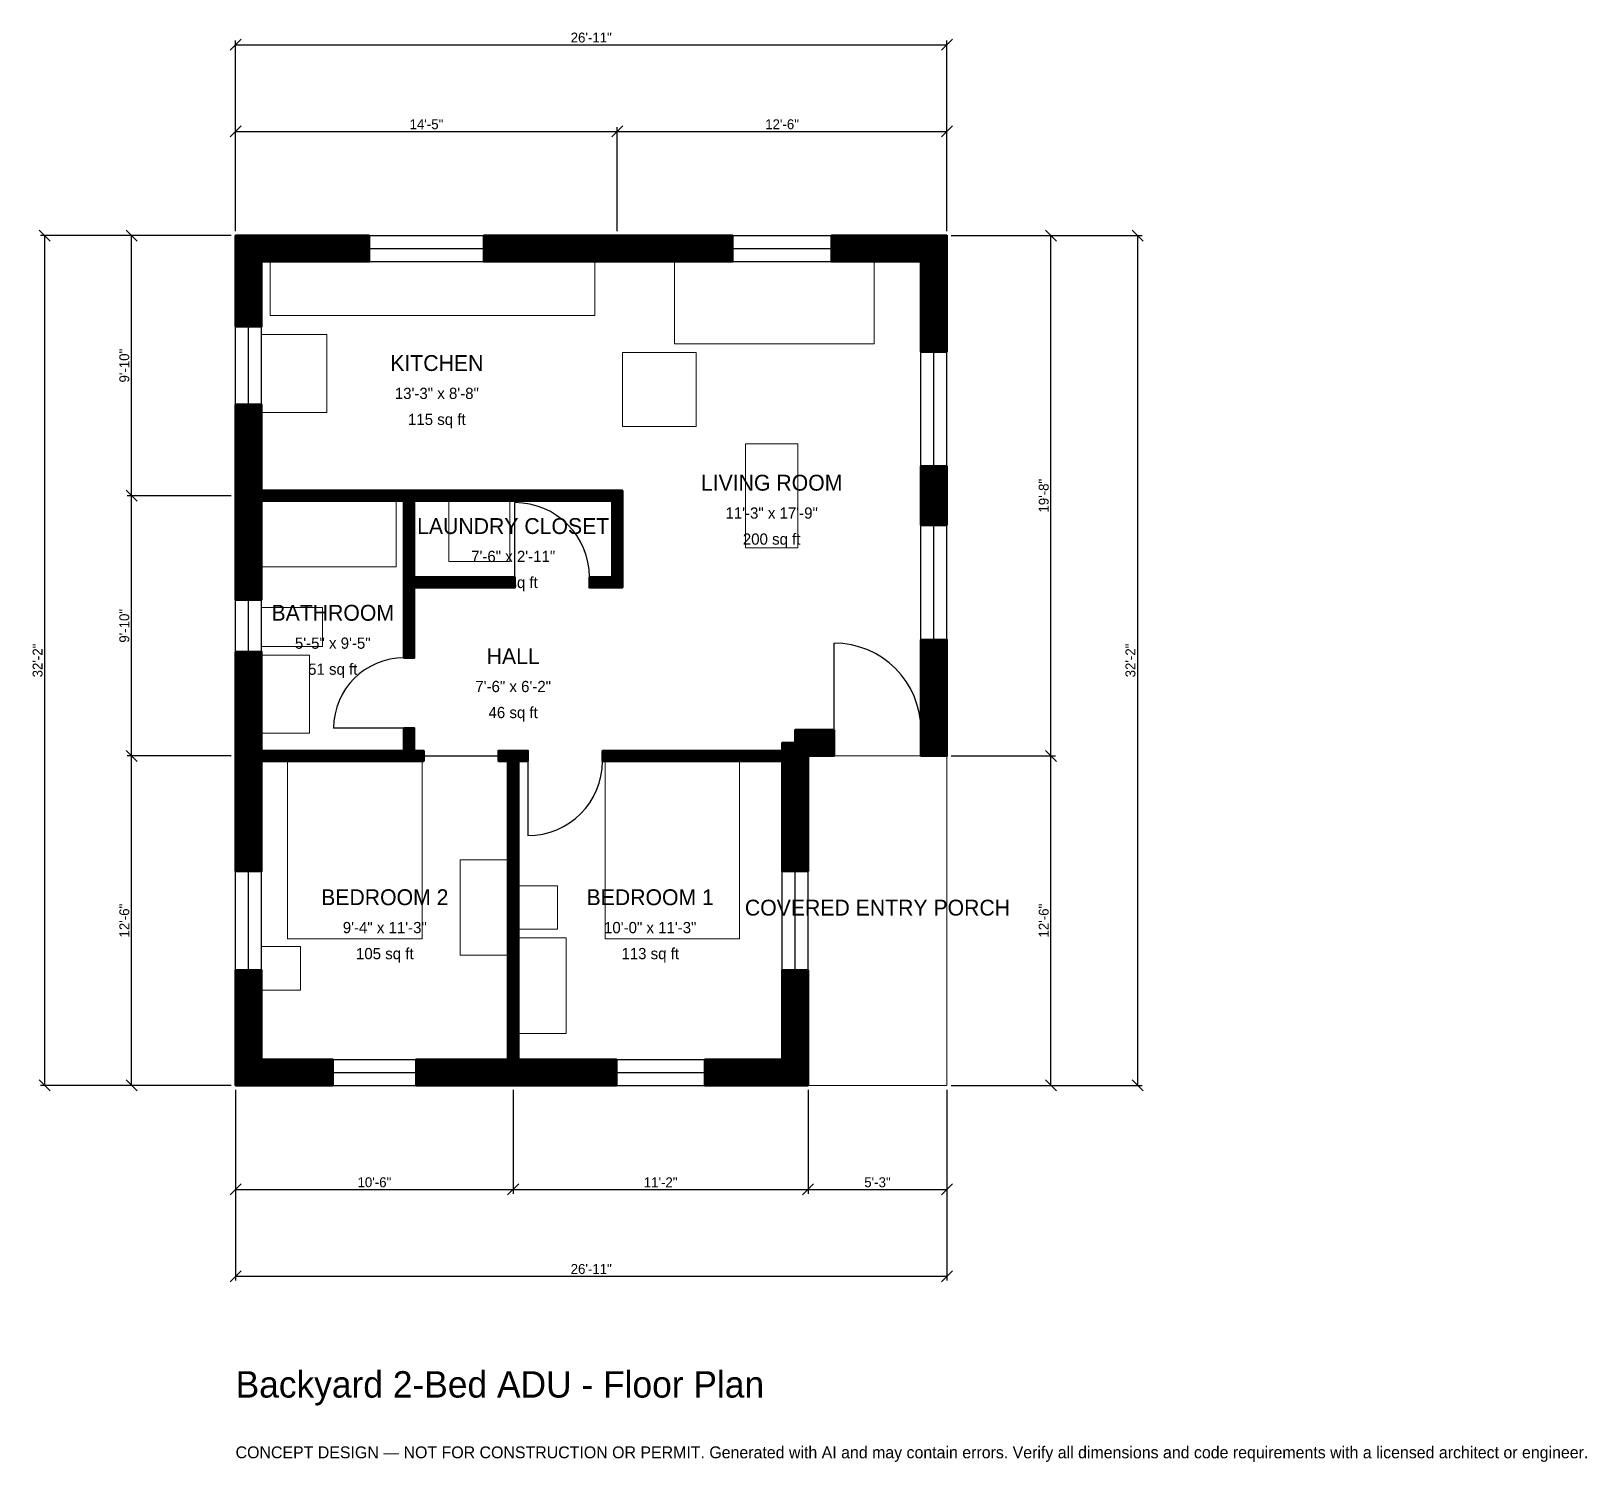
# Model space of a CAD drawing. Header units: inches. Extents: x -93 to 613, y -171 to 479.
import ezdxf
from ezdxf.enums import TextEntityAlignment as Align

# ---------------------------------------------------------------- set-up
doc = ezdxf.new("R2010")
doc.units = ezdxf.units.IN
doc.header["$MEASUREMENT"] = 0
doc.linetypes.add('DASHED', pattern=[0.6, 0.5, -0.1])
for name, color, linetype, lineweight in [('A-ANNO-DIMS', 1, 'Continuous', 13), ('A-ANNO-TEXT', 7, 'Continuous', 18), ('A-AREA-IDEN', 7, 'Continuous', 18), ('A-DOOR', 2, 'Continuous', 25), ('A-FLOR-FIXT', 9, 'Continuous', 13), ('A-FURN', 9, 'Continuous', 13), ('A-GLAZ', 4, 'Continuous', 25), ('A-SITE-PAVE', 8, 'Continuous', 13), ('A-WALL', 7, 'Continuous', 50), ('A-WALL-PATT', 8, 'Continuous', 13)]:
    doc.layers.add(name, color=color, linetype=linetype, lineweight=lineweight)
doc.dimstyles.new('PLAN', dxfattribs={"dimtxt": 4.5, "dimasz": 3, "dimexe": 2, "dimexo": 2, "dimgap": 1, "dimtad": 1, "dimdec": 0, "dimlunit": 4, "dimtsz": 2.5, "dimcen": 2.5, "dimclrd": 1, "dimclre": 1, "dimazin": 3, "dimtfac": 1, "dimtmove": 0, "dimatfit": 3})

msp = doc.modelspace()

# ---------------------------------------------------------------- hatches: boundary and pattern name
at = {"layer": 'A-WALL-PATT'}
h = msp.add_hatch(dxfattribs=at)
h.set_pattern_fill('ANSI31', color=8, scale=0.8)
h.paths.add_polyline_path([(120.0787, 0), (81.8898, 0), (81.8898, 11.811), (120.0787, 11.811), (123.622, 11.811), (123.622, 147.2441), (119.2913, 147.2441), (119.2913, 151.9685), (123.622, 151.9685), (128.3465, 151.9685), (132.6772, 151.9685), (132.6772, 147.2441), (128.3465, 147.2441), (128.3465, 11.811), (131.8898, 11.811), (172.8346, 11.811), (172.8346, 0), (131.8898, 0), (128.3465, 0), (128.3465, 0), (123.622, 0), (123.622, 0), (120.0787, 0)])
h.paths.add_polyline_path([(11.811, 0), (11.811, 0), (0, 0), (0, 0), (0, 0), (0, 0), (0, 0), (0, 11.811), (0, 11.811), (0, 52.3622), (11.811, 52.3622), (11.811, 11.811), (44.0945, 11.811), (44.0945, 0), (11.811, 0)])
h.paths.add_polyline_path([(0, 143.7008), (0, 147.2441), (0, 147.2441), (0, 151.9685), (0, 151.9685), (0, 155.5118), (0, 196.8504), (11.811, 196.8504), (11.811, 155.5118), (11.811, 151.9685), (76.378, 151.9685), (76.378, 162.2047), (81.1024, 162.2047), (81.1024, 151.9685), (85.4331, 151.9685), (85.4331, 147.2441), (81.1024, 147.2441), (76.378, 147.2441), (11.811, 147.2441), (11.811, 143.7008), (11.811, 97.2441), (0, 97.2441), (0, 143.7008)])
h.paths.add_polyline_path([(0, 261.811), (0, 265.3543), (0, 265.3543), (0, 270.0787), (0, 270.0787), (0, 273.622), (0, 309.0551), (11.811, 309.0551), (11.811, 273.622), (11.811, 270.0787), (76.378, 270.0787), (81.1024, 270.0787), (170.8661, 270.0787), (175.5906, 270.0787), (175.5906, 265.3543), (175.5906, 230.7087), (175.5906, 225.9843), (170.8661, 225.9843), (160.6299, 225.9843), (160.6299, 230.7087), (170.8661, 230.7087), (170.8661, 265.3543), (81.1024, 265.3543), (81.1024, 230.7087), (126.7717, 230.7087), (126.7717, 225.9843), (81.1024, 225.9843), (81.1024, 194.0945), (76.378, 194.0945), (76.378, 225.9843), (76.378, 230.7087), (76.378, 265.3543), (11.811, 265.3543), (11.811, 261.811), (11.811, 220.4724), (0, 220.4724), (0, 261.811)])
h.paths.add_polyline_path([(0, 374.0157), (0, 374.0157), (0, 385.8268), (0, 385.8268), (0, 385.8268), (0, 385.8268), (11.811, 385.8268), (11.811, 385.8268), (60.6299, 385.8268), (60.6299, 374.0157), (11.811, 374.0157), (11.811, 344.4882), (0, 344.4882), (0, 374.0157)])
h.paths.add_polyline_path([(167.3228, 385.8268), (179.1339, 385.8268), (225.5906, 385.8268), (225.5906, 374.0157), (179.1339, 374.0157), (167.3228, 374.0157), (112.5984, 374.0157), (112.5984, 385.8268), (167.3228, 385.8268)])
h.paths.add_polyline_path([(311.0236, 385.8268), (311.0236, 385.8268), (322.8346, 385.8268), (322.8346, 385.8268), (322.8347, 385.8268), (322.8347, 374.0157), (322.8346, 374.0157), (322.8346, 333.0709), (311.0236, 333.0709), (311.0236, 374.0157), (270.4724, 374.0157), (270.4724, 385.8268), (311.0236, 385.8268)])
h.paths.add_polyline_path([(322.8346, 254.3307), (311.0236, 254.3307), (311.0236, 281.1024), (322.8346, 281.1024), (322.8346, 254.3307)])
h.paths.add_polyline_path([(322.8346, 161.4173), (322.8347, 161.4173), (322.8347, 149.6063), (322.8346, 149.6063), (322.8346, 149.6063), (311.0236, 149.6063), (311.0236, 161.811), (311.0236, 161.811), (311.0236, 202.3622), (322.8346, 202.3622), (322.8346, 161.4173)])
h.paths.add_polyline_path([(262.2047, 149.6063), (262.2047, 149.6063), (259.8426, 149.6063), (259.8426, 147.2441), (259.8425, 147.2441), (259.8425, 97.2441), (248.0315, 97.2441), (248.0315, 147.2441), (175.5906, 147.2441), (170.8661, 147.2441), (166.5354, 147.2441), (166.5354, 151.9685), (170.8661, 151.9685), (175.5906, 151.9685), (248.0315, 151.9685), (248.0315, 155.5118), (253.937, 155.5118), (253.937, 161.4173), (271.6535, 161.4173), (271.6535, 149.6063), (262.2047, 149.6063)])
h.paths.add_polyline_path([(259.8425, 11.811), (259.8426, 11.811), (259.8426, 0), (259.8425, 0), (259.8425, 0), (248.0315, 0), (248.0315, 0), (212.9921, 0), (212.9921, 11.811), (248.0315, 11.811), (248.0315, 52.3622), (259.8425, 52.3622), (259.8425, 11.811)])

# ---------------------------------------------------------------- linework, layer by layer
at = {"layer": 'A-DOOR'}
for p, q in [((126.7717, 230.7087), (126.7717, 264.5669)), ((271.6535, 161.4173), (271.6535, 200.7874)), ((76.378, 162.2047), (44.4882, 162.2047)), ((85.4331, 149.6063), (119.2913, 149.6063)), ((132.6772, 147.2441), (132.6772, 113.3858))]:
    msp.add_line(p, q, dxfattribs=at)
for centre, radius, start, end in [((126.7717, 230.7087), 33.8583, 0, 90), ((271.6535, 161.4173), 39.3701, 0, 90), ((76.378, 162.2047), 31.8898, 90, 180), ((132.6772, 147.2441), 33.8583, 270, 360)]:
    msp.add_arc(centre, radius, start, end, dxfattribs=at)
at = {"layer": 'A-FLOR-FIXT'}
for points in [[(15.748, 349.6063), (162.9921, 349.6063), (162.9921, 374.0157), (15.748, 374.0157)], [(11.811, 235.4331), (72.8346, 235.4331), (72.8346, 265.3543), (11.811, 265.3543)], [(11.811, 199.2126), (39.3701, 199.2126), (39.3701, 216.9291), (11.811, 216.9291)], [(11.811, 159.8425), (33.4646, 159.8425), (33.4646, 195.2756), (11.811, 195.2756)]]:
    msp.add_lwpolyline(points, close=True, dxfattribs=at)
at = {"layer": 'A-FURN'}
for points in [[(199.2126, 336.6142), (289.7638, 336.6142), (289.7638, 374.0157), (199.2126, 374.0157)], [(11.811, 305.5118), (41.3386, 305.5118), (41.3386, 340.9449), (11.811, 340.9449)], [(175.5906, 299.2126), (209.0551, 299.2126), (209.0551, 332.6772), (175.5906, 332.6772)], [(231.4961, 244.0945), (255.1181, 244.0945), (255.1181, 291.3386), (231.4961, 291.3386)], [(96.8504, 237.7953), (124.4094, 237.7953), (124.4094, 265.3543), (96.8504, 265.3543)], [(23.622, 66.5354), (84.6457, 66.5354), (84.6457, 147.2441), (23.622, 147.2441)], [(167.7165, 66.5354), (228.7402, 66.5354), (228.7402, 147.2441), (167.7165, 147.2441)], [(101.9685, 59.0551), (123.622, 59.0551), (123.622, 102.3622), (101.9685, 102.3622)], [(128.3465, 70.8661), (146.063, 70.8661), (146.063, 90.5512), (128.3465, 90.5512)], [(128.3465, 23.622), (150, 23.622), (150, 66.9291), (128.3465, 66.9291)], [(11.811, 43.3071), (29.5276, 43.3071), (29.5276, 62.9921), (11.811, 62.9921)]]:
    msp.add_lwpolyline(points, close=True, dxfattribs=at)
at = {"layer": 'A-GLAZ'}
for p, q in [((60.6299, 385.8268), (112.5984, 385.8268)), ((225.5906, 385.8268), (270.4724, 385.8268)), ((60.6299, 379.9213), (112.5984, 379.9213)), ((225.5906, 379.9213), (270.4724, 379.9213)), ((60.6299, 374.0157), (112.5984, 374.0157)), ((225.5906, 374.0157), (270.4724, 374.0157)), ((0, 309.0551), (0, 344.4882)), ((5.9055, 309.0551), (5.9055, 344.4882)), ((11.811, 309.0551), (11.811, 344.4882)), ((311.0236, 281.1024), (311.0236, 333.0709)), ((316.9291, 281.1024), (316.9291, 333.0709)), ((322.8346, 281.1024), (322.8346, 333.0709)), ((311.0236, 202.3622), (311.0236, 254.3307)), ((316.9291, 202.3622), (316.9291, 254.3307)), ((322.8346, 202.3622), (322.8346, 254.3307)), ((0, 196.8504), (0, 220.4724)), ((5.9055, 196.8504), (5.9055, 220.4724)), ((11.811, 196.8504), (11.811, 220.4724)), ((0, 52.3622), (0, 97.2441)), ((5.9055, 52.3622), (5.9055, 97.2441)), ((11.811, 52.3622), (11.811, 97.2441)), ((248.0315, 52.3622), (248.0315, 97.2441)), ((253.937, 52.3622), (253.937, 97.2441)), ((259.8425, 52.3622), (259.8425, 97.2441)), ((44.0945, 11.811), (81.8898, 11.811)), ((172.8346, 11.811), (212.9921, 11.811)), ((44.0945, 5.9055), (81.8898, 5.9055)), ((44.0945, 0), (81.8898, 0)), ((172.8346, 5.9055), (212.9921, 5.9055)), ((172.8346, 0), (212.9921, 0))]:
    msp.add_line(p, q, dxfattribs=at)
at = {"layer": 'A-SITE-PAVE', "linetype": 'DASHED'}
msp.add_lwpolyline([(259.8425, 0), (322.8346, 0), (322.8346, 149.6063), (259.8425, 149.6063)], close=True, dxfattribs=at)
at = {"layer": 'A-WALL'}
for points in [[(0, 374.0157), (0, 374.0157), (0, 385.8268), (0, 385.8268), (0, 385.8268), (0, 385.8268), (11.811, 385.8268), (11.811, 385.8268), (60.6299, 385.8268), (60.6299, 374.0157), (11.811, 374.0157), (11.811, 344.4882), (0, 344.4882), (0, 374.0157)], [(167.3228, 385.8268), (179.1339, 385.8268), (225.5906, 385.8268), (225.5906, 374.0157), (179.1339, 374.0157), (167.3228, 374.0157), (112.5984, 374.0157), (112.5984, 385.8268), (167.3228, 385.8268)], [(311.0236, 385.8268), (311.0236, 385.8268), (322.8346, 385.8268), (322.8346, 385.8268), (322.8347, 385.8268), (322.8347, 374.0157), (322.8346, 374.0157), (322.8346, 333.0709), (311.0236, 333.0709), (311.0236, 374.0157), (270.4724, 374.0157), (270.4724, 385.8268), (311.0236, 385.8268)], [(0, 261.811), (0, 265.3543), (0, 265.3543), (0, 270.0787), (0, 270.0787), (0, 273.622), (0, 309.0551), (11.811, 309.0551), (11.811, 273.622), (11.811, 270.0787), (76.378, 270.0787), (81.1024, 270.0787), (170.8661, 270.0787), (175.5906, 270.0787), (175.5906, 265.3543), (175.5906, 230.7087), (175.5906, 225.9843), (170.8661, 225.9843), (160.6299, 225.9843), (160.6299, 230.7087), (170.8661, 230.7087), (170.8661, 265.3543), (81.1024, 265.3543), (81.1024, 230.7087), (126.7717, 230.7087), (126.7717, 225.9843), (81.1024, 225.9843), (81.1024, 194.0945), (76.378, 194.0945), (76.378, 225.9843), (76.378, 230.7087), (76.378, 265.3543), (11.811, 265.3543), (11.811, 261.811), (11.811, 220.4724), (0, 220.4724), (0, 261.811)], [(322.8346, 254.3307), (311.0236, 254.3307), (311.0236, 281.1024), (322.8346, 281.1024), (322.8346, 254.3307)], [(322.8346, 161.4173), (322.8347, 161.4173), (322.8347, 149.6063), (322.8346, 149.6063), (322.8346, 149.6063), (311.0236, 149.6063), (311.0236, 161.811), (311.0236, 161.811), (311.0236, 202.3622), (322.8346, 202.3622), (322.8346, 161.4173)], [(0, 143.7008), (0, 147.2441), (0, 147.2441), (0, 151.9685), (0, 151.9685), (0, 155.5118), (0, 196.8504), (11.811, 196.8504), (11.811, 155.5118), (11.811, 151.9685), (76.378, 151.9685), (76.378, 162.2047), (81.1024, 162.2047), (81.1024, 151.9685), (85.4331, 151.9685), (85.4331, 147.2441), (81.1024, 147.2441), (76.378, 147.2441), (11.811, 147.2441), (11.811, 143.7008), (11.811, 97.2441), (0, 97.2441), (0, 143.7008)], [(262.2047, 149.6063), (262.2047, 149.6063), (259.8426, 149.6063), (259.8426, 147.2441), (259.8425, 147.2441), (259.8425, 97.2441), (248.0315, 97.2441), (248.0315, 147.2441), (175.5906, 147.2441), (170.8661, 147.2441), (166.5354, 147.2441), (166.5354, 151.9685), (170.8661, 151.9685), (175.5906, 151.9685), (248.0315, 151.9685), (248.0315, 155.5118), (253.937, 155.5118), (253.937, 161.4173), (271.6535, 161.4173), (271.6535, 149.6063), (262.2047, 149.6063)], [(120.0787, 0), (81.8898, 0), (81.8898, 11.811), (120.0787, 11.811), (123.622, 11.811), (123.622, 147.2441), (119.2913, 147.2441), (119.2913, 151.9685), (123.622, 151.9685), (128.3465, 151.9685), (132.6772, 151.9685), (132.6772, 147.2441), (128.3465, 147.2441), (128.3465, 11.811), (131.8898, 11.811), (172.8346, 11.811), (172.8346, 0), (131.8898, 0), (128.3465, 0), (128.3465, 0), (123.622, 0), (123.622, 0), (120.0787, 0)], [(11.811, 0), (11.811, 0), (0, 0), (0, 0), (0, 0), (0, 0), (0, 0), (0, 11.811), (0, 11.811), (0, 52.3622), (11.811, 52.3622), (11.811, 11.811), (44.0945, 11.811), (44.0945, 0), (11.811, 0)], [(259.8425, 11.811), (259.8426, 11.811), (259.8426, 0), (259.8425, 0), (259.8425, 0), (248.0315, 0), (248.0315, 0), (212.9921, 0), (212.9921, 11.811), (248.0315, 11.811), (248.0315, 52.3622), (259.8425, 52.3622), (259.8425, 11.811)]]:
    msp.add_lwpolyline(points, close=True, dxfattribs=at)

# ---------------------------------------------------------------- texts
at = {"layer": 'A-ANNO-TEXT'}
for s, height, p in [('Backyard 2-Bed ADU - Floor Plan', 12, (0, -141.7323)), ('CONCEPT DESIGN — NOT FOR CONSTRUCTION OR PERMIT. Generated with AI and may contain errors. Verify all dimensions and code requirements with a licensed architect or engineer.', 5.4, (0, -169.2913))]:
    msp.add_text(s, height=height, dxfattribs=at).set_placement(p)
at = {"layer": 'A-AREA-IDEN'}
for s, height, p in [('KITCHEN', 7.2, (91.3386, 327.9528)), ('13\'-3" x 8\'-8"', 5.1, (91.3386, 314.1732)), ('115 sq ft', 5.1, (91.3386, 302.3622)), ('LIVING ROOM', 7.2, (243.3071, 273.622)), ('11\'-3" x 17\'-9"', 5.1, (243.3071, 259.8425)), ('LAUNDRY CLOSET', 7.2, (125.9843, 253.937)), ('200 sq ft', 5.1, (243.3071, 248.0315)), ('7\'-6" x 2\'-11"', 5.1, (125.9843, 240.1575)), ('22 sq ft', 5.1, (125.9843, 228.3465)), ('BATHROOM', 7.2, (44.0945, 214.5669)), ('5\'-5" x 9\'-5"', 5.1, (44.0945, 200.7874)), ('HALL', 7.2, (125.9843, 194.8819)), ('51 sq ft', 5.1, (44.0945, 188.9764)), ('7\'-6" x 6\'-2"', 5.1, (125.9843, 181.1024)), ('46 sq ft', 5.1, (125.9843, 169.2913)), ('BEDROOM 2', 7.2, (67.7165, 85.4331)), ('BEDROOM 1', 7.2, (188.189, 85.4331)), ('COVERED ENTRY PORCH', 7.2, (291.3386, 80.7087)), ('9\'-4" x 11\'-3"', 5.1, (67.7165, 71.6535)), ('10\'-0" x 11\'-3"', 5.1, (188.189, 71.6535)), ('105 sq ft', 5.1, (67.7165, 59.8425)), ('113 sq ft', 5.1, (188.189, 59.8425))]:
    msp.add_text(s, height=height, dxfattribs=at).set_placement(p, align=Align.MIDDLE_CENTER)

# ---------------------------------------------------------------- dimensions: what is measured, and where the dimension line sits
at = {"layer": 'A-ANNO-DIMS'}
for base, p1, p2, text in [((0, 472.4409), (0, 385.8268), (322.8346, 385.8268), '26\'-11"'), ((0, 433.0709), (0, 385.8268), (173.2283, 385.8268), '14\'-5"'), ((173.2283, 433.0709), (173.2283, 385.8268), (322.8346, 385.8268), '12\'-6"'), ((0, -47.2441), (0, 0), (125.9843, 0), '10\'-6"'), ((0, -86.6142), (0, 0), (322.8346, 0), '26\'-11"'), ((125.9843, -47.2441), (125.9843, 0), (259.8425, 0), '11\'-2"'), ((259.8425, -47.2441), (259.8425, 0), (322.8346, 0), '5\'-3"')]:
    msp.add_linear_dim(base=base, p1=p1, p2=p2, text=text, dimstyle='PLAN', dxfattribs=at).render()
for base, p1, p2, text in [((-86.6142, 0), (0, 0), (0, 385.8268), '32\'-2"'), ((-47.2441, 267.7165), (0, 267.7165), (0, 385.8268), '9\'-10"'), ((370.0787, 149.6063), (322.8346, 149.6063), (322.8346, 385.8268), '19\'-8"'), ((409.4488, 0), (322.8346, 0), (322.8346, 385.8268), '32\'-2"'), ((-47.2441, 149.6063), (0, 149.6063), (0, 267.7165), '9\'-10"'), ((-47.2441, 0), (0, 0), (0, 149.6063), '12\'-6"'), ((370.0787, 0), (322.8346, 0), (322.8346, 149.6063), '12\'-6"')]:
    msp.add_linear_dim(base=base, p1=p1, p2=p2, angle=90, text=text, dimstyle='PLAN', dxfattribs=at).render()

doc.saveas('drawing.dxf')
